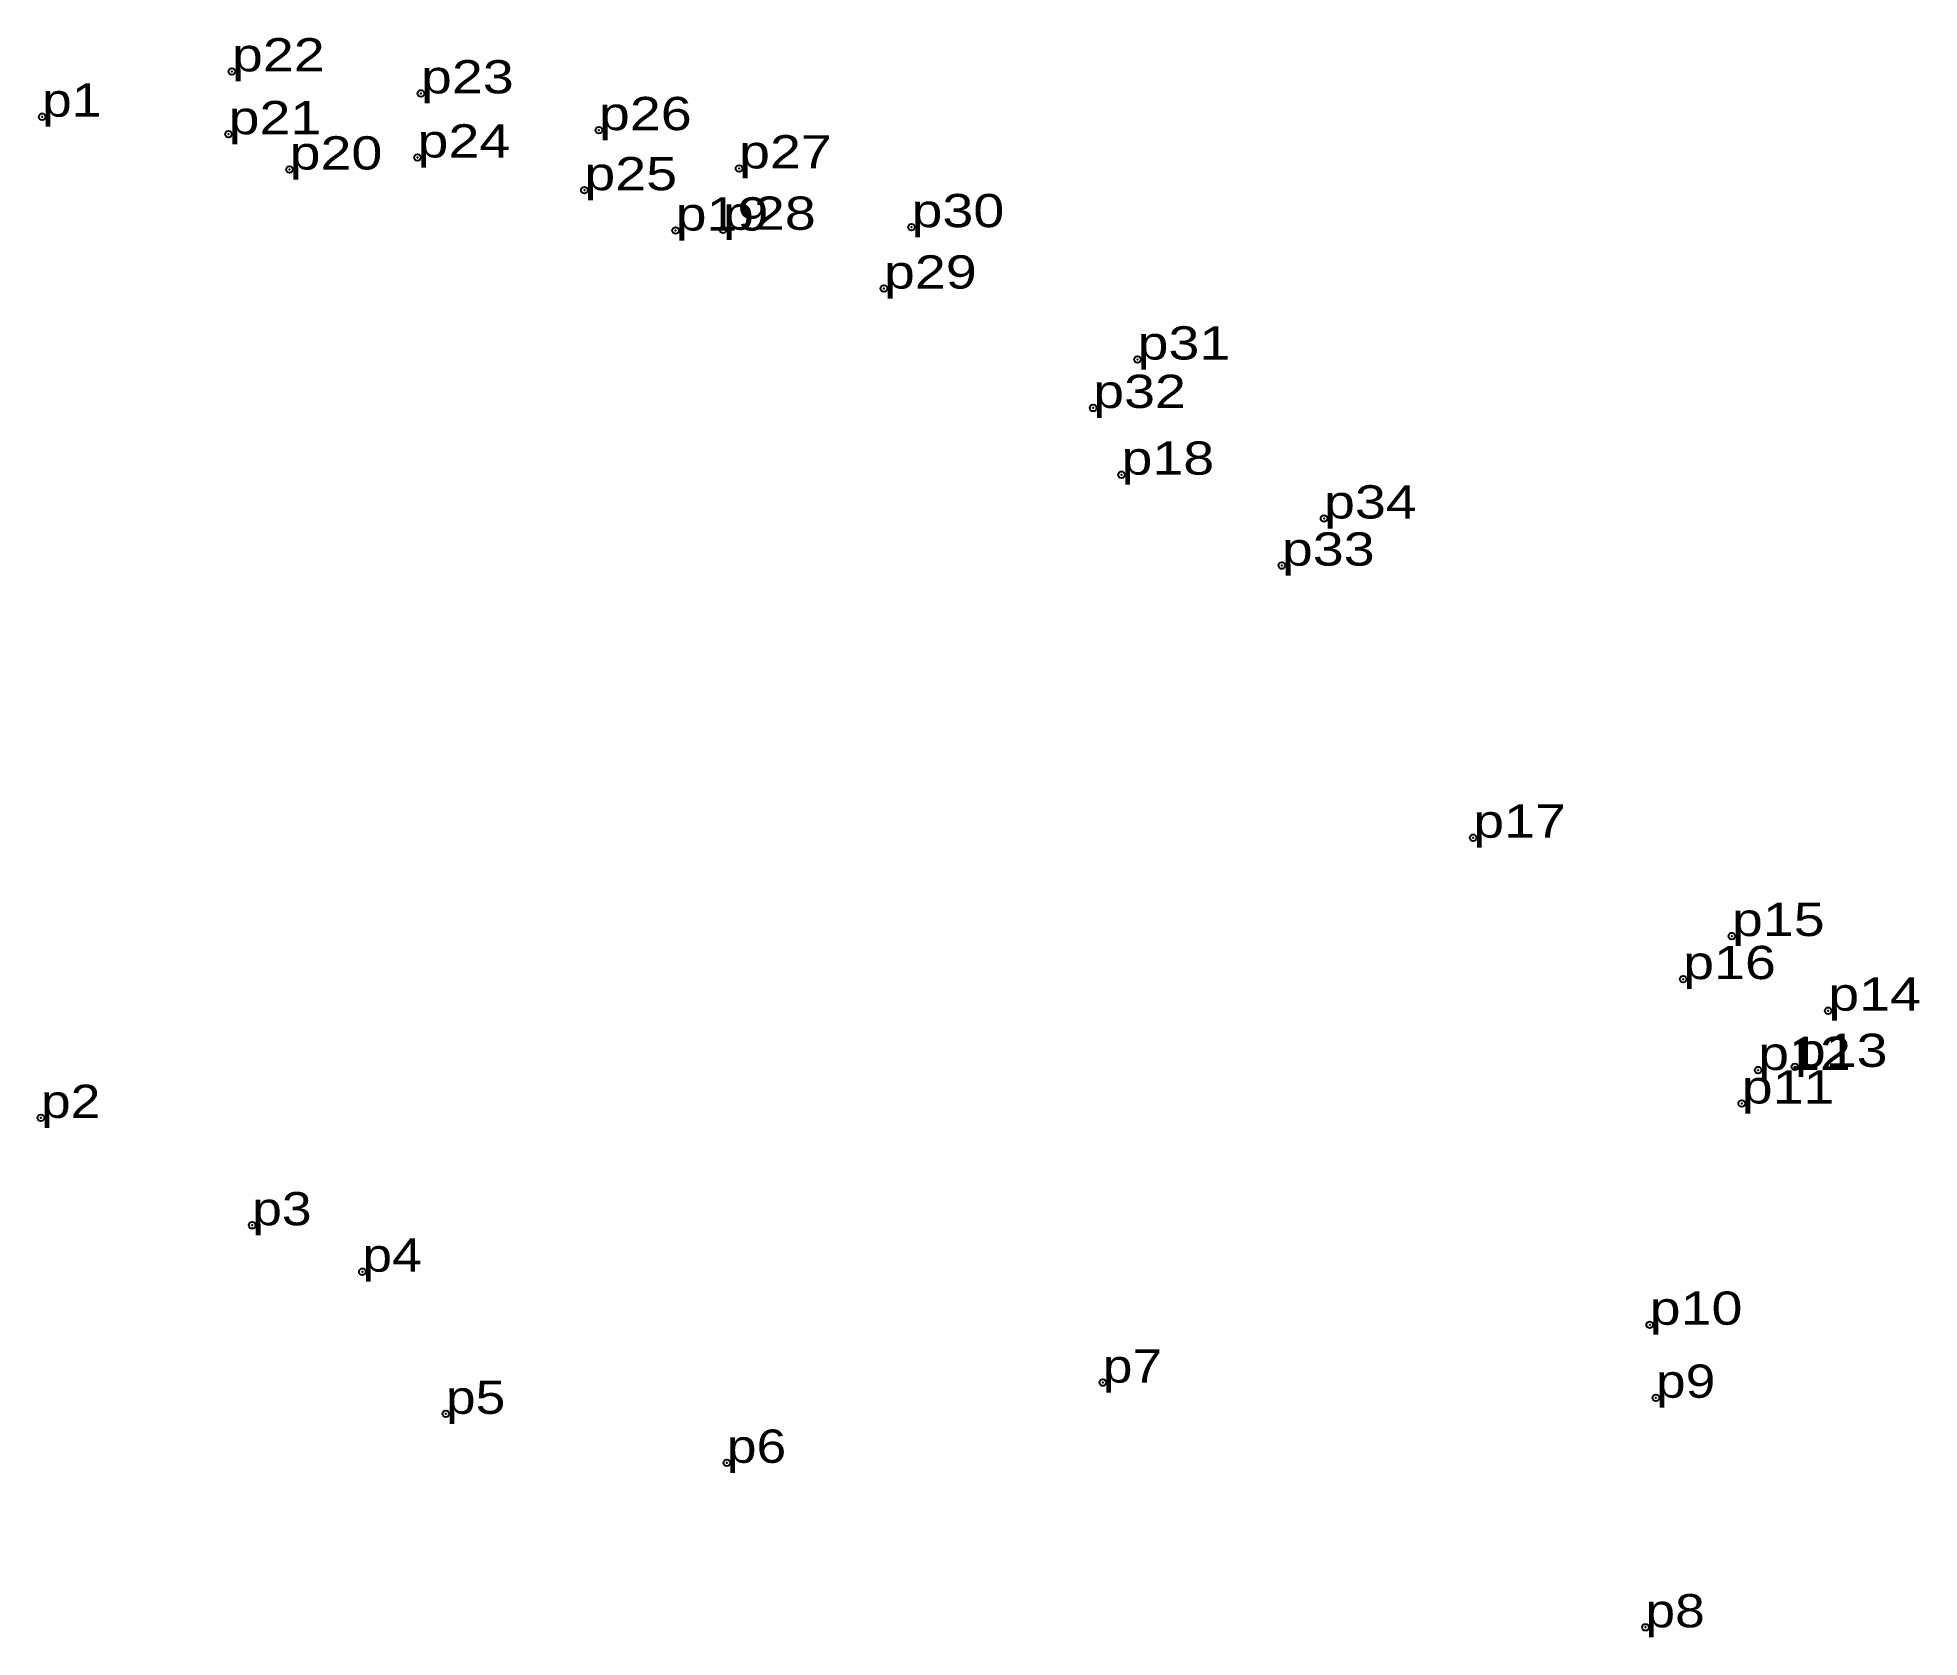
# Model space of a CAD drawing. Header units: metres. Extents: x 547724 to 550152, y 1821980 to 1837612.
# Drawn here: x 550050.1 to 550151.9, y 1821980.1 to 1822066.7 of the extents above; entities outside this region: 2.
import ezdxf

# ---------------------------------------------------------------- set-up
doc = ezdxf.new("R2010")
doc.units = ezdxf.units.M
doc.header["$LTSCALE"] = 0.72
doc.header["$PDMODE"] = 32
doc.header["$PDSIZE"] = 0.36
doc.layers.add('12', color=7, linetype='Continuous')
doc.layers.add('7', color=7, linetype='Continuous')

msp = doc.modelspace()

# ---------------------------------------------------------------- linework, layer by layer
at = {"layer": '7'}
for p in [(547723.82, 1837609.92), (550060.63, 1822064.84), (550070.86, 1822063.65), (550050.36, 1822062.39), (550080.49, 1822061.66), (550060.45, 1822061.44), (550063.75, 1822059.53), (550070.67, 1822060.18), (550088.07, 1822059.59), (550079.7, 1822058.41), (550084.64, 1822056.23), (550087.2, 1822056.27), (550097.4, 1822056.41), (550095.91, 1822053.09), (550109.63, 1822049.25), (550107.23, 1822046.63), (550108.76, 1822043.02), (550119.72, 1822040.65), (550117.44, 1822038.1), (550127.79, 1822023.38), (550141.79, 1822018.06), (550139.15, 1822015.73), (550147, 1822014.02), (550143.21, 1822010.81), (550145.19, 1822010.98), (550142.32, 1822009), (550050.3, 1822008.22), (550061.73, 1822002.41), (550067.69, 1821999.9), (550137.34, 1821997.03), (550107.75, 1821993.9), (550137.68, 1821993.08), (550072.21, 1821992.21), (550087.41, 1821989.56), (550137.11, 1821980.66)]:
    msp.add_point(p, dxfattribs=at)

# ---------------------------------------------------------------- texts
at = {"layer": '12'}
for s, width, p in [('p1', 1.2, (547723.82, 1837609.92)), ('p22', 1.25, (550060.63, 1822064.84)), ('p23', 1.25, (550070.86, 1822063.65)), ('p1', 1.2, (550050.36, 1822062.39)), ('p21', 1.25, (550060.45, 1822061.44)), ('p26', 1.25, (550080.49, 1822061.66)), ('p24', 1.25, (550070.67, 1822060.18)), ('p20', 1.25, (550063.75, 1822059.53)), ('p27', 1.25, (550088.07, 1822059.59)), ('p25', 1.25, (550079.7, 1822058.41)), ('p19', 1.25, (550084.64, 1822056.23)), ('p28', 1.25, (550087.2, 1822056.27)), ('p30', 1.25, (550097.4, 1822056.41)), ('p29', 1.25, (550095.91, 1822053.09)), ('p31', 1.25, (550109.63, 1822049.25)), ('p32', 1.25, (550107.23, 1822046.63)), ('p18', 1.25, (550108.76, 1822043.02)), ('p34', 1.25, (550119.72, 1822040.65)), ('p33', 1.25, (550117.44, 1822038.1)), ('p17', 1.25, (550127.79, 1822023.38)), ('p15', 1.25, (550141.79, 1822018.06)), ('p16', 1.25, (550139.15, 1822015.73)), ('p14', 1.25, (550147, 1822014.02)), ('p12', 1.25, (550143.21, 1822010.81)), ('p13', 1.25, (550145.19, 1822010.98)), ('p11', 1.25, (550142.32, 1822009)), ('p2', 1.2, (550050.3, 1822008.22)), ('p3', 1.2, (550061.73, 1822002.41)), ('p4', 1.2, (550067.69, 1821999.9)), ('p10', 1.25, (550137.34, 1821997.03)), ('p7', 1.2, (550107.75, 1821993.9)), ('p9', 1.2, (550137.68, 1821993.08)), ('p5', 1.2, (550072.21, 1821992.21)), ('p6', 1.2, (550087.41, 1821989.56)), ('p8', 1.2, (550137.11, 1821980.66))]:
    msp.add_text(s, height=1.8, dxfattribs=dict(at, width=width)).set_placement(p)

doc.saveas('drawing.dxf')
